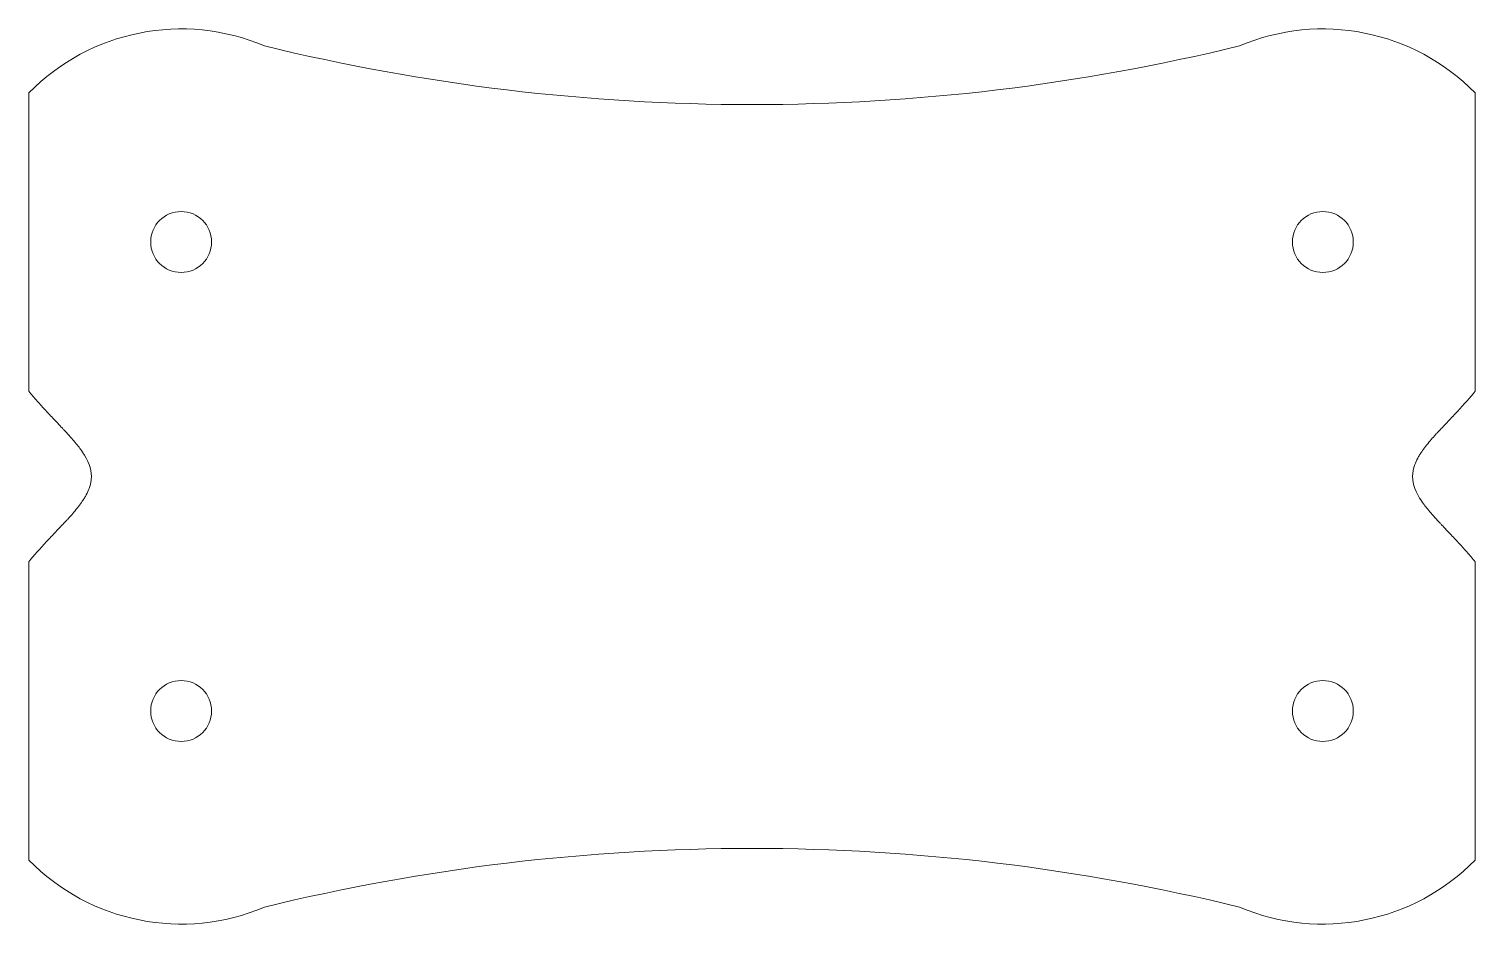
# Model space of a CAD drawing. Header units: millimetres. Extents: x -95 to 0, y -58.8 to 0.
import ezdxf

# ---------------------------------------------------------------- set-up
doc = ezdxf.new("R2010")
doc.units = ezdxf.units.MM

msp = doc.modelspace()

# ---------------------------------------------------------------- linework, layer by layer
at = {"color": 7, "linetype": 'Continuous', "lineweight": 15}
for p, q in [((-95, -4.202), (-95, -23.809)), ((0, -23.809), (0, -4.202)), ((-95, -54.608), (-95, -35.001)), ((0, -54.608), (0, -35.001))]:
    msp.add_line(p, q, dxfattribs=at)
for centre in [(-85, -14), (-10, -14), (-85, -44.81), (-10, -44.81)]:
    msp.add_circle(centre, 2, dxfattribs=at)
for centre, radius, start, end in [((-85, -14), 14, 66.96846, 135.58469), ((-10, -14), 14, 44.41531, 113.03154), ((-47.5, 130), 134.97, 256.27523, 283.72477), ((-47.5, -188.81), 134.97, 76.27523, 103.72477), ((-85, -44.81), 14, 224.41531, 293.03154), ((-10, -44.81), 14, 246.96846, 315.58469)]:
    msp.add_arc(centre, radius, start, end, dxfattribs=at)
for points in [[(-95, -23.809), (-94.836, -24.012), (-94.657, -24.224), (-94.366, -24.556), (-94.265, -24.669), (-94.109, -24.842), (-94.056, -24.9), (-93.975, -24.988), (-93.948, -25.018), (-93.907, -25.062), (-93.893, -25.077), (-93.865, -25.107), (-93.846, -25.127), (-93.767, -25.212), (-93.681, -25.303), (-93.479, -25.516), (-93.369, -25.633), (-93.092, -25.923), (-92.972, -26.049), (-92.821, -26.209), (-92.775, -26.258), (-92.713, -26.324), (-92.693, -26.344), (-92.666, -26.374), (-92.657, -26.383), (-92.644, -26.397), (-92.64, -26.401), (-92.632, -26.41), (-92.632, -26.41), (-92.37, -26.692), (-92.149, -26.941), (-91.867, -27.28), (-91.781, -27.387), (-91.664, -27.539), (-91.627, -27.588), (-91.575, -27.659), (-91.558, -27.683), (-91.534, -27.717), (-91.526, -27.729), (-91.51, -27.752), (-91.507, -27.756), (-91.092, -28.362), (-90.891, -28.904), (-90.892, -29.655), (-90.942, -29.916), (-91.093, -30.324), (-91.156, -30.463), (-91.269, -30.675), (-91.309, -30.746), (-91.375, -30.854), (-91.398, -30.89), (-91.445, -30.962), (-91.476, -31.008), (-91.569, -31.145), (-91.653, -31.259), (-91.836, -31.495), (-91.94, -31.621), (-92.142, -31.86), (-92.241, -31.974), (-92.387, -32.137), (-92.435, -32.189), (-92.53, -32.292), (-92.573, -32.338), (-92.827, -32.603), (-93.03, -32.816), (-93.334, -33.137), (-93.435, -33.244), (-93.586, -33.405), (-93.636, -33.458), (-93.737, -33.566), (-93.782, -33.614), (-94.28, -34.147), (-94.667, -34.59), (-95, -35.001)], [(0, -35.001), (-0.164, -34.798), (-0.343, -34.585), (-0.634, -34.253), (-0.735, -34.14), (-0.891, -33.968), (-0.944, -33.91), (-1.025, -33.822), (-1.052, -33.792), (-1.093, -33.748), (-1.107, -33.733), (-1.135, -33.703), (-1.154, -33.683), (-1.233, -33.598), (-1.319, -33.507), (-1.521, -33.293), (-1.631, -33.177), (-1.908, -32.887), (-2.028, -32.761), (-2.179, -32.6), (-2.225, -32.552), (-2.287, -32.486), (-2.307, -32.465), (-2.334, -32.436), (-2.343, -32.426), (-2.356, -32.413), (-2.36, -32.408), (-2.368, -32.399), (-2.368, -32.399), (-2.63, -32.118), (-2.851, -31.869), (-3.133, -31.53), (-3.219, -31.423), (-3.336, -31.271), (-3.373, -31.222), (-3.425, -31.15), (-3.442, -31.127), (-3.466, -31.092), (-3.474, -31.081), (-3.49, -31.058), (-3.493, -31.054), (-3.908, -30.448), (-4.109, -29.906), (-4.108, -29.154), (-4.058, -28.893), (-3.907, -28.486), (-3.844, -28.347), (-3.731, -28.135), (-3.691, -28.064), (-3.625, -27.956), (-3.602, -27.92), (-3.555, -27.847), (-3.524, -27.802), (-3.431, -27.665), (-3.347, -27.551), (-3.164, -27.315), (-3.06, -27.189), (-2.858, -26.95), (-2.759, -26.836), (-2.613, -26.673), (-2.565, -26.62), (-2.47, -26.518), (-2.427, -26.472), (-2.173, -26.207), (-1.97, -25.994), (-1.666, -25.673), (-1.565, -25.566), (-1.414, -25.405), (-1.364, -25.352), (-1.263, -25.244), (-1.218, -25.196), (-0.72, -24.662), (-0.333, -24.22), (0, -23.809)]]:
    msp.add_open_spline(points, degree=3, knots=[0, 0, 0, 0, 0.0625, 0.0625, 0.09375, 0.09375, 0.109375, 0.109375, 0.117188, 0.117188, 0.121094, 0.121094, 0.125, 0.125, 0.15625, 0.15625, 0.1875, 0.1875, 0.21875, 0.21875, 0.234375, 0.234375, 0.242188, 0.242188, 0.246094, 0.246094, 0.248047, 0.248047, 0.25, 0.25, 0.3125, 0.3125, 0.34375, 0.34375, 0.359375, 0.359375, 0.367188, 0.367188, 0.371094, 0.371094, 0.375, 0.375, 0.5, 0.5, 0.5625, 0.5625, 0.59375, 0.59375, 0.609375, 0.609375, 0.617188, 0.617188, 0.625, 0.625, 0.65625, 0.65625, 0.6875, 0.6875, 0.71875, 0.71875, 0.734375, 0.734375, 0.75, 0.75, 0.8125, 0.8125, 0.84375, 0.84375, 0.859375, 0.859375, 0.875, 0.875, 1, 1, 1, 1], dxfattribs=at)

doc.saveas('drawing.dxf')
